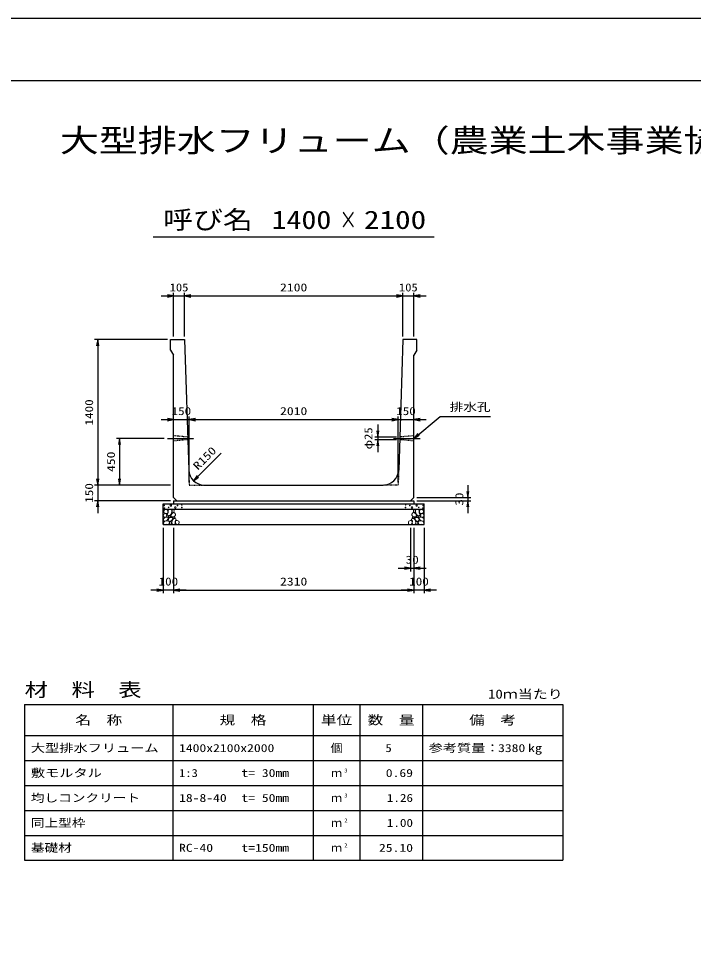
# Model space of a CAD drawing. Units: millimetres at full size. Extents: x 0 to 25230, y 0 to 17820.
# Drawn here: x 8469 to 14960, y 8910 to 17820 of the extents above; entities that cross this region are included whole.
import ezdxf
from ezdxf.enums import TextEntityAlignment as Align

# ---------------------------------------------------------------- set-up
doc = ezdxf.new("R2010")
doc.units = ezdxf.units.MM
doc.linetypes.add('CHAIN', pattern=[18.5, 12, -1.5, 3.5, -1.5])
doc.linetypes.add('DASHED_SPACED', pattern=[12, 6, -6])
for name, color, linetype, lineweight in [('0_2', 7, 'Continuous', 25), ('D-BMK', 2, 'CHAIN', 25), ('D-DCR-HCHn', 4, 'Continuous', 9), ('D-MTR-FRAM', 7, 'Continuous', 25), ('D-MTR-LINE', 7, 'Continuous', 25), ('D-STR-DIM', 7, 'Continuous', 25), ('D-STR-STRn', 1, 'Continuous', 25), ('D-TTL', 2, 'Continuous', 25), ('D-TTL-TXT', 7, 'Continuous', 25)]:
    doc.layers.add(name, color=color, linetype=linetype, lineweight=lineweight)
doc.layers.add('D-MTR', color=7, linetype='Continuous')
doc.layers.add('D-MTR-TXT', color=7, linetype='Continuous')
doc.styles.add('ＭＳ ゴシック', font='')
doc.styles.get('ＭＳ ゴシック').set_extended_font_data('MS Gothic')

# ---------------------------------------------------------------- blocks, each defined once
blk = doc.blocks.new('open_arrow')
at = {"color": 0, "linetype": 'Continuous', "lineweight": -2}
blk.add_lwpolyline([(7.5, 1.25), (0, 0), (7.5, -1.25)], dxfattribs=at)

msp = doc.modelspace()

# ---------------------------------------------------------------- linework, layer by layer
at = {"layer": '0_2'}
for p, q in [((9870, 13780), (9410, 13780)), ((9440, 13780), (9440, 13330)), ((9930, 13330), (9410, 13330))]:
    msp.add_line(p, q, dxfattribs=at)
at = {"layer": 'D-BMK'}
for p, q in [((9900, 13780), (10155.536, 13780)), ((12074.464, 13780), (12330, 13780))]:
    msp.add_line(p, q, dxfattribs=at)
at = {"layer": 'D-DCR-HCHn'}
for points in [[(9865.46, 13050.356), (9860.26, 13034.753), (9867.194, 13024.352), (9884.53, 13022.618), (9896.366, 13027.699), (9891.464, 13039.954), (9894.932, 13046.889), (9887.997, 13053.823), (9877.596, 13057.29)], [(9898.366, 12992.757), (9911.208, 13012.019), (9909.603, 13016.834), (9891.946, 13021.65), (9875.894, 13020.045), (9864.658, 13010.414), (9863.052, 12999.177), (9864.658, 12987.941), (9877.499, 12984.731)], [(9898.399, 13093.696), (9882.796, 13097.163), (9868.928, 13090.228), (9867.194, 13074.626), (9870.661, 13062.491), (9887.997, 13057.29), (9900.132, 13057.29), (9905.333, 13065.958), (9905.333, 13085.028)], [(9912.267, 13095.429), (9907.067, 13079.827), (9908.8, 13062.491), (9896.665, 13043.421), (9912.267, 13034.753), (9929.603, 13043.421), (9940.005, 13057.29), (9943.472, 13079.827), (9940.005, 13091.962), (9929.603, 13097.163)], [(9915.735, 13034.753), (9907.067, 13027.819), (9910.534, 13022.618), (9922.669, 13022.618), (9927.87, 13024.352), (9931.337, 13031.286), (9926.136, 13036.487)], [(9943.311, 12992.757), (9951.337, 13012.019), (9944.916, 13020.045), (9925.654, 13020.045), (9917.628, 13016.834), (9909.603, 13005.598), (9909.603, 12995.967), (9917.628, 12983.125), (9927.259, 12981.52)], [(9941.739, 13053.823), (9933.071, 13033.02), (9940.005, 13024.352), (9960.808, 13024.352), (9969.476, 13027.819), (9978.144, 13039.954), (9978.144, 13050.356), (9969.476, 13064.224), (9959.074, 13065.958)], [(9970.599, 12954.232), (9975.415, 12968.679), (9973.81, 12984.731), (9985.046, 13002.388), (9970.599, 13010.414), (9954.548, 13002.388), (9944.916, 12989.546), (9941.706, 12968.679), (9944.916, 12957.443), (9954.548, 12952.627)], [(9945.206, 13091.962), (9945.206, 13071.159), (9953.874, 13065.958), (9962.542, 13071.159), (9964.275, 13083.294), (9962.542, 13093.696), (9950.407, 13097.163)], [(9967.389, 13010.414), (9975.415, 13016.834), (9972.204, 13021.65), (9960.968, 13021.65), (9956.153, 13020.045), (9952.942, 13013.624), (9957.758, 13008.808)], [(12259.401, 12954.232), (12254.585, 12968.679), (12256.19, 12984.731), (12244.954, 13002.388), (12259.401, 13010.414), (12275.452, 13002.388), (12285.084, 12989.546), (12288.294, 12968.679), (12285.084, 12957.443), (12275.452, 12952.627)], [(12288.261, 13053.823), (12296.929, 13033.02), (12289.995, 13024.352), (12269.192, 13024.352), (12260.524, 13027.819), (12251.856, 13039.954), (12251.856, 13050.356), (12260.524, 13064.224), (12270.926, 13065.958)], [(12262.611, 13010.414), (12254.585, 13016.834), (12257.796, 13021.65), (12269.032, 13021.65), (12273.847, 13020.045), (12277.058, 13013.624), (12272.242, 13008.808)], [(12284.794, 13091.962), (12284.794, 13071.159), (12276.126, 13065.958), (12267.458, 13071.159), (12265.725, 13083.294), (12267.458, 13093.696), (12279.593, 13097.163)], [(12286.689, 12992.757), (12278.663, 13012.019), (12285.084, 13020.045), (12304.346, 13020.045), (12312.372, 13016.834), (12320.397, 13005.598), (12320.397, 12995.967), (12312.372, 12983.125), (12302.741, 12981.52)], [(12317.733, 13095.429), (12322.933, 13079.827), (12321.2, 13062.491), (12333.335, 13043.421), (12317.733, 13034.753), (12300.397, 13043.421), (12289.995, 13057.29), (12286.528, 13079.827), (12289.995, 13091.962), (12300.397, 13097.163)], [(12314.265, 13034.753), (12322.933, 13027.819), (12319.466, 13022.618), (12307.331, 13022.618), (12302.13, 13024.352), (12298.663, 13031.286), (12303.864, 13036.487)], [(12331.634, 12992.757), (12318.792, 13012.019), (12320.397, 13016.834), (12338.054, 13021.65), (12354.106, 13020.045), (12365.342, 13010.414), (12366.948, 12999.177), (12365.342, 12987.941), (12352.501, 12984.731)], [(12331.601, 13093.696), (12347.204, 13097.163), (12361.072, 13090.228), (12362.806, 13074.626), (12359.339, 13062.491), (12342.003, 13057.29), (12329.868, 13057.29), (12324.667, 13065.958), (12324.667, 13085.028)], [(12364.54, 13050.356), (12369.74, 13034.753), (12362.806, 13024.352), (12345.47, 13022.618), (12333.634, 13027.699), (12338.536, 13039.954), (12335.068, 13046.889), (12342.003, 13053.823), (12352.404, 13057.29)], [(9904.787, 12952.627), (9916.023, 12957.443), (9919.234, 12973.494), (9912.813, 12984.731), (9901.577, 12987.941), (9887.13, 12986.336), (9871.078, 12979.915), (9863.052, 12970.284), (9863.052, 12959.048), (9867.868, 12952.627), (9887.13, 12954.232)], [(9940.101, 12957.443), (9940.101, 12976.705), (9932.075, 12981.52), (9924.049, 12976.705), (9922.444, 12965.469), (9924.049, 12955.837), (9935.285, 12952.627)], [(9983.441, 12955.837), (9997.887, 12952.627), (10010.729, 12959.048), (10012.334, 12973.494), (10009.124, 12984.731), (9993.072, 12989.546), (9981.836, 12989.546), (9977.02, 12981.52), (9977.02, 12963.863)], [(12246.559, 12955.837), (12232.113, 12952.627), (12219.271, 12959.048), (12217.666, 12973.494), (12220.876, 12984.731), (12236.928, 12989.546), (12248.164, 12989.546), (12252.98, 12981.52), (12252.98, 12963.863)], [(12289.899, 12957.443), (12289.899, 12976.705), (12297.925, 12981.52), (12305.951, 12976.705), (12307.556, 12965.469), (12305.951, 12955.837), (12294.715, 12952.627)], [(12325.213, 12952.627), (12313.977, 12957.443), (12310.766, 12973.494), (12317.187, 12984.731), (12328.423, 12987.941), (12342.87, 12986.336), (12358.922, 12979.915), (12366.948, 12970.284), (12366.948, 12959.048), (12362.132, 12952.627), (12342.87, 12954.232)]]:
    msp.add_lwpolyline(points, close=True, dxfattribs=at)
for centre, radius in [((9870.727, 13133.955), 3), ((9871.869, 13108.91), 3), ((9912.292, 13115.752), 3), ((9933.336, 13133.955), 7.5), ((9976.664, 13114.961), 7.5), ((9997.708, 13133.164), 3), ((10038.131, 13140.006), 3), ((10039.273, 13114.961), 3), ((12190.727, 13114.961), 3), ((12191.869, 13140.006), 3), ((12232.292, 13133.164), 3), ((12253.336, 13114.961), 7.5), ((12296.664, 13133.955), 7.5), ((12317.708, 13115.752), 3), ((12358.131, 13108.91), 3), ((12359.273, 13133.955), 3)]:
    msp.add_circle(centre, radius, dxfattribs=at)
at = {"layer": 'D-MTR-FRAM'}
for p, q in [((8527.5, 11220), (13702.5, 11220)), ((8527.5, 11220), (8527.5, 9720)), ((13702.5, 11220), (13702.5, 9720)), ((8527.5, 9720), (13702.5, 9720))]:
    msp.add_line(p, q, dxfattribs=at)
at = {"layer": 'D-MTR-LINE'}
for p, q in [((9952.5, 11220), (9952.5, 9720)), ((11302.5, 11220), (11302.5, 9720)), ((11752.5, 11220), (11752.5, 9720)), ((12352.5, 11220), (12352.5, 9720)), ((8527.5, 10920), (13702.5, 10920)), ((8527.5, 10680), (13702.5, 10680)), ((8527.5, 10440), (13702.5, 10440)), ((8527.5, 10200), (13702.5, 10200)), ((8527.5, 9960), (13702.5, 9960))]:
    msp.add_line(p, q, dxfattribs=at)
at = {"layer": 'D-STR-DIM'}
for p, q in [((9840, 15150), (10185, 15150)), ((9960, 14760), (9960, 15180)), ((10065, 14760), (10065, 15180)), ((10065, 14760), (10065, 15180)), ((10065, 15150), (12165, 15150)), ((12045, 15150), (12390, 15150)), ((12165, 14760), (12165, 15180)), ((12165, 14760), (12165, 15180)), ((12270, 14760), (12270, 15180)), ((9900, 14730), (9200, 14730)), ((9230, 14730), (9230, 13330)), ((10110, 13360), (10110, 13990)), ((10110, 13360), (10110, 13990)), ((12120, 13360), (12120, 13990)), ((12120, 13360), (12120, 13990)), ((9840, 13960), (10230, 13960)), ((10110, 13960), (12120, 13960)), ((11924.464, 13912.5), (11924.464, 13647.5)), ((12000, 13960), (12390, 13960)), ((12104.866, 13792.5), (11894.464, 13792.5)), ((12104.062, 13767.5), (11894.464, 13767.5)), ((10150.908, 13372.244), (10416.073, 13637.409)), ((9230, 13450), (9230, 13060)), ((9930, 13330), (9200, 13330)), ((9930, 13330), (9200, 13330)), ((12790, 13330), (12790, 13060)), ((12300, 13210), (12820, 13210)), ((9930, 13180), (9200, 13180)), ((12300, 13180), (12820, 13180)), ((9860, 12920), (9860, 12290)), ((9960, 12920), (9960, 12290)), ((9960, 12920), (9960, 12290)), ((12240, 12920), (12240, 12500)), ((12270, 12920), (12270, 12290)), ((12270, 12920), (12270, 12290)), ((12270, 12920), (12270, 12500)), ((12370, 12920), (12370, 12290)), ((12120, 12530), (12390, 12530)), ((10080, 12320), (9740, 12320)), ((9960, 12320), (12270, 12320)), ((12490, 12320), (12150, 12320))]:
    msp.add_line(p, q, dxfattribs=at)
msp.add_lwpolyline([(12270, 13780), (12525, 13990), (12585, 13990), (13009.416, 13990)], dxfattribs=at)
at = {"layer": 'D-STR-STRn'}
for p, q in [((9930, 14730), (10065, 14730)), ((9930, 14630), (9930, 14730)), ((10065, 14730), (10105.333, 13475.181)), ((12165, 14730), (12124.667, 13475.181)), ((12300, 14730), (12165, 14730)), ((12300, 14630), (12300, 14730)), ((9930, 14630), (9960, 14580)), ((12300, 14630), (12270, 14580)), ((9960, 13210), (9960, 14580)), ((12270, 13210), (12270, 14580)), ((10255.256, 13330), (11974.744, 13330)), ((9960, 13210), (9990, 13180)), ((12270, 13210), (12240, 13180)), ((9860, 12950), (9860, 13150)), ((9860, 13150), (12370, 13150)), ((9860, 13100), (12370, 13100)), ((9960, 13180), (12270, 13180)), ((9960, 13180), (9960, 13150)), ((12270, 13180), (12270, 13150)), ((12370, 12950), (12370, 13150)), ((9860, 12950), (12370, 12950))]:
    msp.add_line(p, q, dxfattribs=at)
at = {"layer": 'D-STR-STRn', "color": 2, "linetype": 'DASHED_SPACED'}
for p, q in [((10095.134, 13792.5), (9960, 13805)), ((10095.938, 13767.5), (9960, 13755)), ((12270, 13755), (12134.062, 13767.5)), ((12270, 13805), (12134.866, 13792.5)), ((10105.333, 13475.181), (10110, 13330)), ((12124.667, 13475.181), (12120, 13330)), ((10110, 13330), (10255.256, 13330)), ((12120, 13330), (11974.744, 13330))]:
    msp.add_line(p, q, dxfattribs=at)
at = {"layer": 'D-STR-STRn'}
for centre, start, end in [((10255.256, 13480), 181.84102, 270), ((11974.744, 13480), 270, 358.15898)]:
    msp.add_arc(centre, 150, start, end, dxfattribs=at)
at = {"layer": 'D-TTL'}
for points in [[(0, 0), (25230, 0), (25230, 17820), (0, 17820)], [(600, 600), (24630, 600), (24630, 17220), (600, 17220)]]:
    msp.add_lwpolyline(points, close=True, dxfattribs=at)
at = {"layer": 'D-TTL-TXT'}
msp.add_line((9765, 15720), (12465, 15720), dxfattribs=at)

# ---------------------------------------------------------------- block references
at = {"layer": '0_2', "xscale": 8, "yscale": 8}
for p, rotation in [((9440, 13780), 270), ((9440, 13330), 90)]:
    msp.add_blockref('open_arrow', p, dxfattribs=dict(at, rotation=rotation))
at = {"layer": 'D-STR-DIM', "xscale": 8, "yscale": 8}
for p, rotation in [((9960, 15150), 180), ((12165, 15150), 180), ((12165, 15150), 180), ((9230, 14730), 270), ((9960, 13960), 180), ((12120, 13960), 180), ((12120, 13960), 180), ((11924.464, 13792.5), 90), ((12270, 13780), 39.5), ((11924.464, 13767.5), 270), ((9230, 13330), 90), ((9230, 13330), 90), ((10150.908, 13372.244), 45), ((12790, 13210), 90), ((9230, 13180), 270), ((12790, 13180), 270), ((12240, 12530), 180), ((9860, 12320), 180), ((12270, 12320), 180), ((12270, 12320), 180)]:
    msp.add_blockref('open_arrow', p, dxfattribs=dict(at, rotation=rotation))
for p in [(10065, 15150), (10065, 15150), (12270, 15150), (10110, 13960), (10110, 13960), (12270, 13960), (12270, 12530), (9960, 12320), (9960, 12320), (12370, 12320)]:
    msp.add_blockref('open_arrow', p, dxfattribs=at)

# ---------------------------------------------------------------- texts
at = {"layer": '0_2', "style": 'ＭＳ ゴシック', "width": 1.25}
msp.add_text('450', height=76.98, rotation=90, dxfattribs=at).set_placement((9357.5, 13555), align=Align.MIDDLE_CENTER)
at = {"layer": 'D-MTR', "style": 'ＭＳ ゴシック', "width": 1.25}
msp.add_text('材\u3000料\u3000表', height=132, dxfattribs=at).set_placement((8527.5, 11256), align=Align.BOTTOM_LEFT)
at = {"layer": 'D-MTR', "style": 'ＭＳ ゴシック', "width": 1.2}
msp.add_text('10ｍ当たり', height=87.98, dxfattribs=at).set_placement((13702.5, 11249), align=Align.BOTTOM_RIGHT)
at = {"layer": 'D-MTR-TXT', "style": 'ＭＳ ゴシック'}
for s, height, width, p in [('名\u3000称', 87.98, 1.25, (9240, 11070)), ('規\u3000格', 87.98, 1.25, (10627.5, 11070)), ('単位', 87.98, 1.25, (11527.5, 11070)), ('数\u3000量', 87.98, 1.25, (12052.5, 11070)), ('備\u3000考', 87.98, 1.25, (13027.5, 11070)), ('個', 76.98, 1.1, (11527.5, 10800))]:
    msp.add_text(s, height=height, dxfattribs=dict(at, width=width)).set_placement(p, align=Align.MIDDLE_CENTER)
for s, width, p in [('大型排水フリューム', 1.3, (8587.5, 10800)), ('1400x2100x2000', 1.25, (10012.5, 10800)), ('参考質量：    kg', 1.3, (12412.5, 10800)), ('敷モルタル', 1.3, (8587.5, 10560)), ('1:3', 1.15, (10012.5, 10560)), ('t= 30mm', 1.25, (10612.5, 10560)), ('均しコンクリート', 1.25, (8587.5, 10320)), ('18-8-40', 1.25, (10012.5, 10320)), ('t= 50mm', 1.25, (10612.5, 10320)), ('同上型枠', 1.25, (8587.5, 10080)), ('基礎材', 1.25, (8587.5, 9840)), ('RC-40', 1.25, (10012.5, 9840)), ('t=150mm', 1.25, (10612.5, 9840))]:
    msp.add_text(s, height=76.98, dxfattribs=dict(at, width=width)).set_placement(p, align=Align.MIDDLE_LEFT)
for s, width, p in [('5', 1.15, (12057.83, 10800)), ('3380', 1.25, (13342.5, 10800)), ('0.69', 1.25, (12262.5, 10560)), ('1.26', 1.2, (12262.5, 10320)), ('1.00', 1.2, (12262.5, 10080)), ('25.10', 1.25, (12262.5, 9840))]:
    msp.add_text(s, height=76.98, dxfattribs=dict(at, width=width)).set_placement(p, align=Align.MIDDLE_RIGHT)
for p in [(11527.5, 10560), (11527.5, 10320), (11527.5, 10080), (11527.5, 9840)]:
    msp.add_text('ｍ', height=76.98, dxfattribs=at).set_placement(p, align=Align.MIDDLE_CENTER)
at = {"layer": 'D-MTR-TXT', "style": 'ＭＳ ゴシック', "width": 1.15}
for s, p in [('3', (11602.5, 10553)), ('3', (11602.5, 10313)), ('2', (11602.5, 10073)), ('2', (11602.5, 9833))]:
    msp.add_text(s, height=38.49, dxfattribs=at).set_placement(p, align=Align.BOTTOM_LEFT)
at = {"layer": 'D-STR-DIM', "style": 'ＭＳ ゴシック'}
for s, width, p in [('105', 1.15, (10012.5, 15232.5)), ('2100', 1.25, (11115, 15232.5)), ('105', 1.15, (12217.5, 15232.5)), ('150', 1.2, (10035, 14042.5)), ('2010', 1.25, (11115, 14042.5)), ('150', 1.2, (12195, 14042.5)), ('30', 1.2, (12255, 12612.5)), ('100', 1.2, (9910, 12402.5)), ('2310', 1.25, (11115, 12402.5)), ('100', 1.2, (12320, 12402.5))]:
    msp.add_text(s, height=76.98, dxfattribs=dict(at, width=width)).set_placement(p, align=Align.MIDDLE_CENTER)
for s, width, p in [('1400', 1.2, (9147.5, 14030)), ('φ25', 1.15, (11833.436, 13780)), ('150', 1.2, (9147.5, 13255)), ('30', 1.2, (12707.5, 13195))]:
    msp.add_text(s, height=76.98, rotation=90, dxfattribs=dict(at, width=width)).set_placement(p, align=Align.MIDDLE_CENTER)
at = {"layer": 'D-STR-DIM', "style": 'ＭＳ ゴシック', "width": 1.25}
msp.add_text('排水孔', height=76.98, dxfattribs=at).set_placement((12615, 14020), align=Align.BOTTOM_LEFT)
msp.add_text('R150', height=76.98, rotation=45, dxfattribs=at).set_placement((10209.318, 13453.281), align=Align.BOTTOM_LEFT)
at = {"layer": 'D-TTL-TXT', "style": 'ＭＳ ゴシック'}
for s, height, width, p in [('大型排水フリューム（農業土木事業協会型）', 219.9, 1.25, (12615, 16470)), ('呼び名', 176, 1.2, (10290, 15742.5)), ('1400', 176, 1.2, (11190, 15742.5)), ('×', 176, 0.7, (11640, 15742.5)), ('2100', 176, 1.25, (12090, 15742.5))]:
    msp.add_text(s, height=height, dxfattribs=dict(at, width=width)).set_placement(p, align=Align.BOTTOM_CENTER)

doc.saveas('drawing.dxf')
